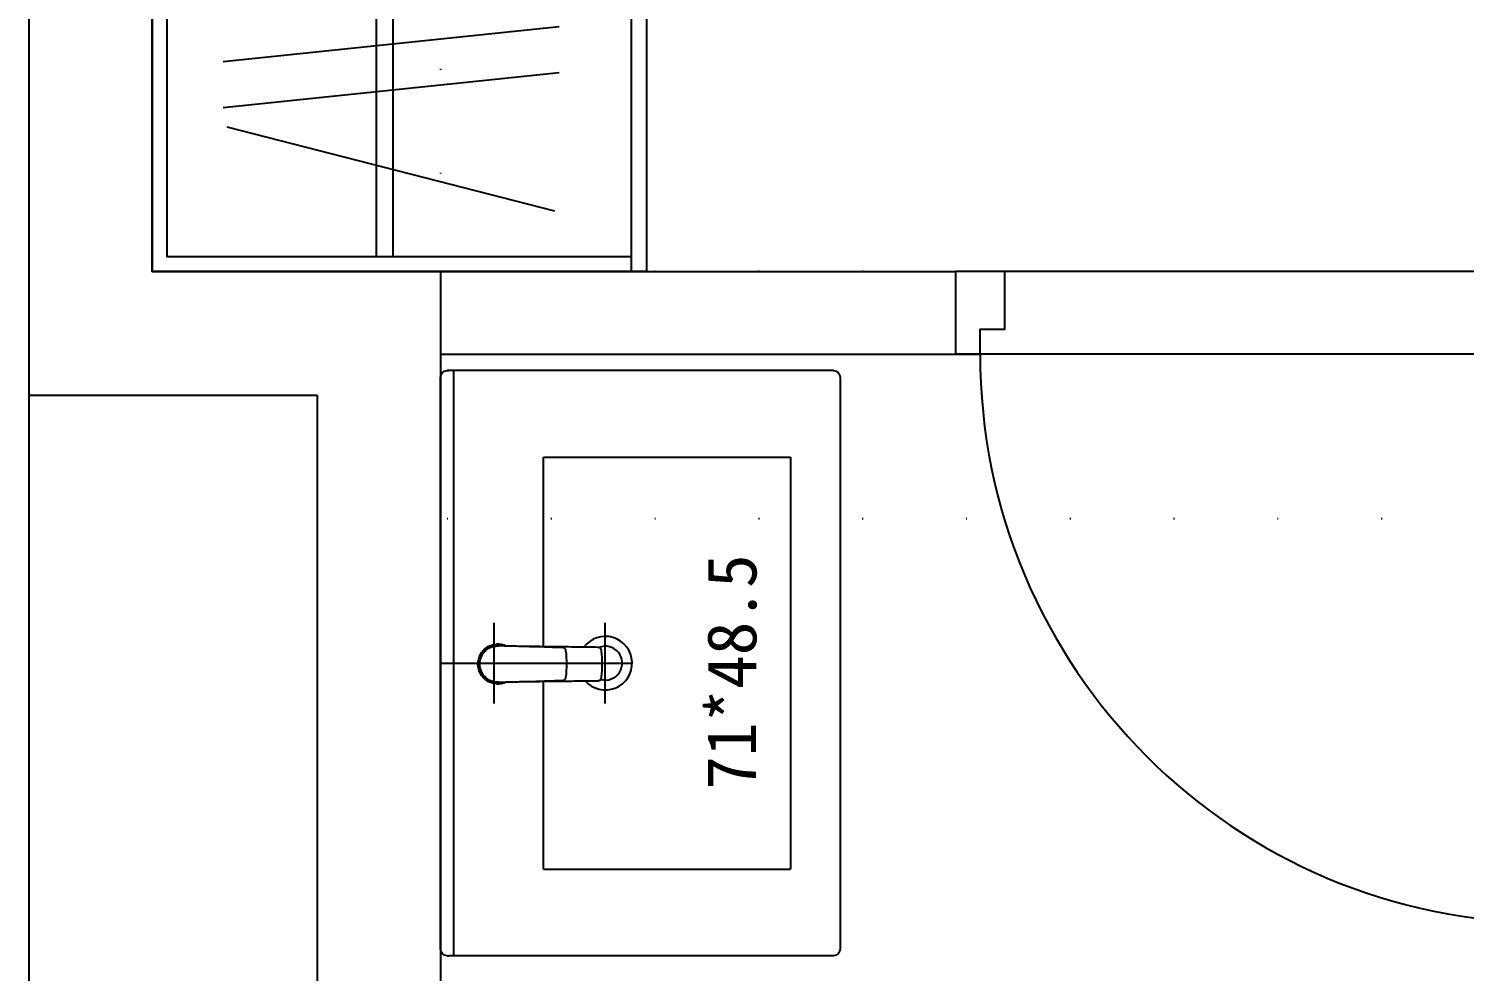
# Model space of a CAD drawing. Header units: millimetres. Extents: x 98197 to 106565, y 53890 to 60222.
# Drawn here: x 102967.9 to 103142.1, y 56550.7 to 56665 of the extents above; entities that cross this region are included whole.
import ezdxf

# ---------------------------------------------------------------- set-up
doc = ezdxf.new("R2010")
doc.units = ezdxf.units.MM
doc.header["$LTSCALE"] = 50
doc.header["$MEASUREMENT"] = 0
doc.linetypes.add('DOT', pattern=[0.25, 0, -0.25])
doc.layers.get('0').update_dxf_attribs({"color": 8, "linetype": 'CONTINUOUS'})
doc.layers.add('00', color=7, linetype='DOT')
doc.styles.get("Standard").update_dxf_attribs({"font": 'romanc', "bigfont": 'CHINA.SHX'})

# ---------------------------------------------------------------- blocks, each defined once
blk = doc.blocks.new('*U38', base_point=(71637.47, 1628.82))
for p, q in [((71602.97, 1702.82), (71602.97, 1633.82)), ((71605.97, 1633.82), (71605.97, 1702.82)), ((71599.97, 1623.82), (71599.97, 1633.82)), ((71599.97, 1633.82), (71602.97, 1633.82)), ((71602.97, 1633.82), (71605.97, 1633.82)), ((71605.97, 1633.82), (71674.97, 1633.82)), ((71674.97, 1623.82), (71674.97, 1633.82)), ((71599.97, 1623.82), (71674.97, 1623.82))]:
    blk.add_line(p, q)
for points in [[(71599.97, 1633.82), (71602.97, 1633.82), (71602.97, 1630.82), (71605.97, 1630.82), (71605.97, 1623.82), (71599.97, 1623.82)], [(71674.97, 1633.82), (71671.97, 1633.82), (71671.97, 1630.82), (71668.97, 1630.82), (71668.97, 1623.82), (71674.97, 1623.82)]]:
    blk.add_lwpolyline(points)
blk.add_arc((71602.97, 1633.82), 69, 0, 90)
blk = doc.blocks.new('A$C0C512B12')
for p, q in [((-102.96, 70.62), (-92.77, 110.4)), ((-86.18, 70.11), (-90.42, 110.91)), ((-80.61, 70.11), (-84.84, 110.91)), ((-71.63, 70), (-71.63, 111.01)), ((-63.19, 70.62), (-53, 110.4)), ((-51.14, 70), (-51.14, 111.01)), ((-47.82, 70.62), (-37.62, 110.4)), ((-31.03, 70.11), (-35.27, 110.91)), ((-25.46, 70.11), (-29.7, 110.91)), ((-12.1, 92.31), (-108.5, 92.31)), ((-12.1, 90.31), (-108.5, 90.31))]:
    blk.add_line(p, q)
for points in [[(-110.3, 61.31), (-110.3, 119.51), (-10.3, 119.51), (-10.3, 61.31)], [(-108.5, 61.31), (-108.5, 117.71), (-12.1, 117.71), (-12.1, 61.31)], [(-110.3, 61.31), (-40.3, 61.31)], [(-40.3, 59.51), (-110.3, 59.51), (-110.3, 61.31)], [(-40.3, 61.31), (-10.3, 61.31), (-10.3, 59.51), (-40.3, 59.51)]]:
    blk.add_lwpolyline(points)

msp = doc.modelspace()

# ---------------------------------------------------------------- linework, layer by layer
for p, q in [((102967.857, 57040.566), (102967.857, 56620.566)), ((102982.857, 57025.566), (102982.857, 56635.566)), ((102982.857, 56635.566), (103017.857, 56635.566)), ((103017.857, 56635.566), (103017.857, 56370.566)), ((103017.857, 56635.566), (103080.357, 56635.566)), ((103017.857, 56625.566), (103080.357, 56625.566)), ((103017.857, 56553.366), (103017.857, 56622.766)), ((102967.857, 56620.566), (103002.857, 56620.566)), ((102967.857, 56620.566), (102967.857, 56405.566)), ((103002.857, 56620.566), (103002.857, 56355.566)), ((103024.357, 56583.174), (103024.357, 56592.958)), ((103037.857, 56583.174), (103037.857, 56592.958)), ((103022.74, 56589.204), (103022.881, 56589.412)), ((103022.881, 56589.412), (103023.1, 56589.673)), ((103023.003, 56589.219), (103023.124, 56589.378)), ((103023.1, 56589.673), (103023.325, 56589.862)), ((103023.124, 56589.378), (103023.257, 56589.525)), ((103023.257, 56589.525), (103023.365, 56589.626)), ((103023.325, 56589.862), (103023.479, 56589.972)), ((103023.365, 56589.626), (103023.478, 56589.719)), ((103023.478, 56589.719), (103023.596, 56589.803)), ((103023.479, 56589.972), (103023.641, 56590.069)), ((103023.596, 56589.803), (103023.718, 56589.878)), ((103023.641, 56590.069), (103023.807, 56590.152)), ((103023.718, 56589.878), (103023.84, 56589.943)), ((103023.807, 56590.152), (103023.977, 56590.221)), ((103023.84, 56589.943), (103023.964, 56589.999)), ((103023.964, 56589.999), (103024.091, 56590.047)), ((103023.977, 56590.221), (103024.148, 56590.275)), ((103023.977, 56590.221), (103024.148, 56590.275)), ((103024.091, 56590.047), (103024.221, 56590.087)), ((103024.148, 56590.275), (103024.32, 56590.316)), ((103024.148, 56590.275), (103024.32, 56590.316)), ((103024.221, 56590.087), (103024.318, 56590.11)), ((103024.318, 56590.11), (103024.415, 56590.129)), ((103024.32, 56590.316), (103024.491, 56590.344)), ((103024.415, 56590.129), (103024.514, 56590.144)), ((103024.491, 56590.344), (103024.659, 56590.359)), ((103024.514, 56590.144), (103024.612, 56590.155)), ((103024.612, 56590.155), (103024.79, 56590.163)), ((103024.641, 56590.154), (103024.741, 56590.16)), ((103024.641, 56590.154), (103024.682, 56590.156)), ((103024.659, 56590.359), (103024.699, 56590.361)), ((103024.92, 56590.359), (103024.699, 56590.361)), ((103024.741, 56590.16), (103024.778, 56590.162)), ((103024.778, 56590.162), (103024.821, 56590.163)), ((103024.79, 56590.163), (103024.815, 56590.163)), ((103024.798, 56590.162), (103024.821, 56590.163)), ((103024.846, 56590.163), (103024.815, 56590.163)), ((103024.821, 56590.163), (103024.831, 56590.163)), ((103024.831, 56590.163), (103024.821, 56590.163)), ((103024.824, 56590.162), (103024.922, 56590.163)), ((103024.824, 56590.162), (103024.87, 56590.163)), ((103024.831, 56590.163), (103024.853, 56590.163)), ((103024.838, 56590.163), (103024.872, 56590.163)), ((103024.838, 56590.163), (103024.87, 56590.163)), ((103024.838, 56590.163), (103024.87, 56590.163)), ((103024.857, 56590.163), (103024.884, 56590.163)), ((103024.863, 56590.163), (103024.895, 56590.163)), ((103024.863, 56590.163), (103024.875, 56590.163)), ((103024.87, 56590.163), (103024.922, 56590.163)), ((103024.872, 56590.163), (103024.922, 56590.163)), ((103024.872, 56590.163), (103024.94, 56590.163)), ((103024.88, 56590.163), (103024.872, 56590.163)), ((103024.889, 56590.163), (103024.884, 56590.163)), ((103024.94, 56590.163), (103024.895, 56590.163)), ((103025.242, 56590.32), (103024.92, 56590.359)), ((103024.996, 56590.163), (103024.922, 56590.163)), ((103024.989, 56590.163), (103024.926, 56590.163)), ((103025.029, 56590.162), (103024.926, 56590.163)), ((103025.029, 56590.162), (103024.982, 56590.163)), ((103024.996, 56590.163), (103024.982, 56590.163)), ((103025.029, 56590.162), (103024.989, 56590.163)), ((103025.034, 56590.169), (103024.992, 56590.173)), ((103025.136, 56590.16), (103025.029, 56590.162)), ((103025.086, 56590.165), (103025.034, 56590.169)), ((103025.149, 56590.161), (103025.086, 56590.165)), ((103025.247, 56590.156), (103025.136, 56590.16)), ((103025.247, 56590.156), (103025.138, 56590.159)), ((103025.196, 56590.158), (103025.149, 56590.161)), ((103026.616, 56590.119), (103025.16, 56590.159)), ((103026.796, 56590.114), (103025.16, 56590.159)), ((103025.57, 56590.232), (103025.242, 56590.32)), ((103025.45, 56590.151), (103025.286, 56590.156)), ((103025.634, 56590.146), (103025.45, 56590.151)), ((103025.782, 56590.142), (103025.57, 56590.232)), ((103025.754, 56590.143), (103025.634, 56590.146)), ((103025.88, 56590.139), (103025.754, 56590.143)), ((103026.01, 56590.136), (103025.88, 56590.139)), ((103026.145, 56590.132), (103026.01, 56590.136)), ((103026.292, 56590.128), (103026.145, 56590.132)), ((103026.444, 56590.124), (103026.292, 56590.128)), ((103026.616, 56590.119), (103026.444, 56590.124)), ((103027.018, 56590.111), (103026.766, 56590.115)), ((103027.018, 56590.111), (103026.766, 56590.115)), ((103026.923, 56590.11), (103026.796, 56590.114)), ((103027.429, 56590.096), (103026.923, 56590.11)), ((103027.322, 56590.106), (103027.018, 56590.111)), ((103027.895, 56590.098), (103027.322, 56590.106)), ((103028.617, 56590.064), (103027.429, 56590.096)), ((103028.681, 56590.088), (103027.895, 56590.098)), ((103029.408, 56590.042), (103028.617, 56590.064)), ((103029.424, 56590.078), (103028.681, 56590.088)), ((103029.804, 56590.031), (103029.408, 56590.042)), ((103029.919, 56590.072), (103029.424, 56590.078)), ((103030.436, 56590.014), (103029.804, 56590.031)), ((103030.892, 56590.06), (103029.919, 56590.072)), ((103030.751, 56590.005), (103030.436, 56590.014)), ((103031.223, 56589.991), (103030.751, 56590.005)), ((103032.669, 56590.037), (103030.892, 56590.06)), ((103031.458, 56589.984), (103031.223, 56589.991)), ((103031.692, 56589.978), (103031.458, 56589.984)), ((103031.924, 56589.97), (103031.692, 56589.978)), ((103032.155, 56589.963), (103031.924, 56589.97)), ((103032.384, 56589.956), (103032.155, 56589.963)), ((103032.61, 56589.948), (103032.384, 56589.956)), ((103032.652, 56589.947), (103032.61, 56589.948)), ((103032.757, 56589.934), (103032.652, 56589.947)), ((103033.394, 56590.027), (103032.669, 56590.037)), ((103032.81, 56589.92), (103032.757, 56589.934)), ((103032.885, 56589.885), (103032.81, 56589.92)), ((103032.895, 56589.878), (103032.885, 56589.885)), ((103032.96, 56589.827), (103032.895, 56589.878)), ((103033.01, 56589.767), (103032.96, 56589.827)), ((103033.048, 56589.697), (103033.01, 56589.767)), ((103033.065, 56589.646), (103033.048, 56589.697)), ((103033.084, 56589.539), (103033.065, 56589.646)), ((103033.127, 56589.146), (103033.084, 56589.539)), ((103033.766, 56590.023), (103033.394, 56590.027)), ((103034.044, 56590.019), (103033.766, 56590.023)), ((103034.321, 56590.016), (103034.044, 56590.019)), ((103034.547, 56590.014), (103034.321, 56590.016)), ((103034.769, 56590.011), (103034.547, 56590.014)), ((103034.965, 56590.009), (103034.769, 56590.011)), ((103035.157, 56590.007), (103034.965, 56590.009)), ((103035.344, 56590.005), (103035.157, 56590.007)), ((103035.526, 56590.004), (103035.344, 56590.005)), ((103035.685, 56590.002), (103035.526, 56590.004)), ((103035.839, 56590.001), (103035.685, 56590.002)), ((103035.88, 56590), (103035.839, 56590.001)), ((103036.178, 56589.995), (103035.88, 56590)), ((103036.422, 56589.99), (103036.178, 56589.995)), ((103036.666, 56589.986), (103036.422, 56589.99)), ((103036.91, 56589.982), (103036.666, 56589.986)), ((103036.939, 56589.982), (103036.91, 56589.982)), ((103037.03, 56589.975), (103036.939, 56589.982)), ((103037.063, 56589.972), (103037.03, 56589.975)), ((103037.116, 56589.962), (103037.063, 56589.972)), ((103037.192, 56589.931), (103037.116, 56589.962)), ((103037.27, 56589.873), (103037.192, 56589.931)), ((103037.282, 56589.861), (103037.27, 56589.873)), ((103037.332, 56589.793), (103037.282, 56589.861)), ((103037.367, 56589.712), (103037.332, 56589.793)), ((103037.383, 56589.653), (103037.367, 56589.712)), ((103037.401, 56589.532), (103037.383, 56589.653)), ((103037.442, 56589.14), (103037.401, 56589.532)), ((103017.857, 56588.066), (103041.107, 56588.066)), ((103022.395, 56587.961), (103022.416, 56588.28)), ((103022.416, 56587.642), (103022.395, 56587.961)), ((103022.416, 56588.28), (103022.483, 56588.608)), ((103022.483, 56587.314), (103022.416, 56587.642)), ((103022.483, 56588.608), (103022.59, 56588.911)), ((103022.59, 56588.911), (103022.74, 56589.204)), ((103022.613, 56587.961), (103022.619, 56588.126)), ((103022.619, 56587.797), (103022.613, 56587.961)), ((103022.619, 56588.126), (103022.634, 56588.262)), ((103022.634, 56587.661), (103022.619, 56587.797)), ((103022.634, 56588.262), (103022.657, 56588.398)), ((103022.657, 56587.525), (103022.634, 56587.661)), ((103022.657, 56588.398), (103022.688, 56588.533)), ((103022.688, 56587.39), (103022.657, 56587.525)), ((103022.688, 56588.533), (103022.728, 56588.666)), ((103022.728, 56588.666), (103022.776, 56588.797)), ((103022.776, 56588.797), (103022.833, 56588.925)), ((103022.833, 56588.925), (103022.897, 56589.049)), ((103022.897, 56589.049), (103023.003, 56589.219)), ((103033.157, 56588.752), (103033.127, 56589.146)), ((103033.174, 56588.357), (103033.157, 56588.752)), ((103033.157, 56587.171), (103033.174, 56587.566)), ((103033.179, 56587.961), (103033.174, 56588.357)), ((103033.179, 56587.961), (103033.174, 56588.357)), ((103033.174, 56587.566), (103033.179, 56587.961)), ((103033.174, 56587.566), (103033.179, 56587.961)), ((103037.471, 56588.748), (103037.442, 56589.14)), ((103037.489, 56588.355), (103037.471, 56588.748)), ((103037.471, 56587.174), (103037.489, 56587.568)), ((103037.495, 56587.961), (103037.489, 56588.355)), ((103037.489, 56587.568), (103037.495, 56587.961)), ((103022.59, 56587.012), (103022.483, 56587.314)), ((103022.74, 56586.718), (103022.59, 56587.012)), ((103022.728, 56587.256), (103022.688, 56587.39)), ((103022.776, 56587.125), (103022.728, 56587.256)), ((103022.881, 56586.511), (103022.74, 56586.718)), ((103022.833, 56586.998), (103022.776, 56587.125)), ((103022.897, 56586.874), (103022.833, 56586.998)), ((103023.043, 56586.317), (103022.881, 56586.511)), ((103023.003, 56586.703), (103022.897, 56586.874)), ((103023.124, 56586.544), (103023.003, 56586.703)), ((103023.179, 56586.183), (103023.043, 56586.317)), ((103023.257, 56586.398), (103023.124, 56586.544)), ((103023.325, 56586.061), (103023.179, 56586.183)), ((103023.365, 56586.297), (103023.257, 56586.398)), ((103023.479, 56585.951), (103023.325, 56586.061)), ((103023.478, 56586.204), (103023.365, 56586.297)), ((103023.596, 56586.12), (103023.478, 56586.204)), ((103023.641, 56585.854), (103023.479, 56585.951)), ((103023.718, 56586.044), (103023.596, 56586.12)), ((103023.807, 56585.771), (103023.641, 56585.854)), ((103023.84, 56585.98), (103023.718, 56586.044)), ((103023.977, 56585.702), (103023.807, 56585.771)), ((103023.964, 56585.923), (103023.84, 56585.98)), ((103024.091, 56585.875), (103023.964, 56585.923)), ((103024.221, 56585.836), (103024.091, 56585.875)), ((103024.318, 56585.812), (103024.221, 56585.836)), ((103024.415, 56585.793), (103024.318, 56585.812)), ((103024.514, 56585.778), (103024.415, 56585.793)), ((103024.612, 56585.768), (103024.514, 56585.778)), ((103024.79, 56585.759), (103024.612, 56585.768)), ((103024.682, 56585.767), (103024.641, 56585.769)), ((103024.741, 56585.763), (103024.641, 56585.769)), ((103024.778, 56585.761), (103024.741, 56585.763)), ((103024.821, 56585.759), (103024.778, 56585.761)), ((103024.821, 56585.759), (103024.798, 56585.761)), ((103024.87, 56585.76), (103024.824, 56585.761)), ((103024.922, 56585.759), (103024.824, 56585.761)), ((103025.029, 56585.76), (103025.136, 56585.763)), ((103025.136, 56585.763), (103025.247, 56585.766)), ((103025.16, 56585.764), (103026.796, 56585.809)), ((103025.16, 56585.764), (103026.616, 56585.804)), ((103025.286, 56585.767), (103025.45, 56585.771)), ((103025.45, 56585.771), (103025.634, 56585.777)), ((103025.57, 56585.691), (103025.782, 56585.781)), ((103025.634, 56585.777), (103025.754, 56585.78)), ((103025.754, 56585.78), (103025.88, 56585.783)), ((103025.88, 56585.783), (103026.01, 56585.787)), ((103026.01, 56585.787), (103026.145, 56585.791)), ((103026.145, 56585.791), (103026.292, 56585.795)), ((103026.292, 56585.795), (103026.444, 56585.799)), ((103026.444, 56585.799), (103026.616, 56585.804)), ((103026.766, 56585.808), (103027.018, 56585.812)), ((103026.766, 56585.808), (103027.018, 56585.812)), ((103026.796, 56585.809), (103026.923, 56585.812)), ((103026.923, 56585.812), (103027.429, 56585.826)), ((103027.018, 56585.812), (103027.322, 56585.816)), ((103027.322, 56585.816), (103027.895, 56585.824)), ((103027.429, 56585.826), (103028.617, 56585.859)), ((103027.895, 56585.824), (103028.681, 56585.835)), ((103028.617, 56585.859), (103029.408, 56585.88)), ((103028.681, 56585.835), (103029.424, 56585.844)), ((103029.408, 56585.88), (103029.804, 56585.891)), ((103029.424, 56585.844), (103029.919, 56585.85)), ((103029.804, 56585.891), (103030.436, 56585.909)), ((103029.919, 56585.85), (103030.892, 56585.863)), ((103030.436, 56585.909), (103030.751, 56585.918)), ((103030.751, 56585.918), (103031.223, 56585.931)), ((103030.892, 56585.863), (103032.669, 56585.886)), ((103031.223, 56585.931), (103031.458, 56585.938)), ((103031.458, 56585.938), (103031.692, 56585.945)), ((103031.692, 56585.945), (103031.924, 56585.952)), ((103031.924, 56585.952), (103032.155, 56585.959)), ((103032.155, 56585.959), (103032.384, 56585.967)), ((103032.384, 56585.967), (103032.61, 56585.974)), ((103032.61, 56585.974), (103032.652, 56585.976)), ((103032.652, 56585.976), (103032.757, 56585.988)), ((103032.669, 56585.886), (103033.394, 56585.895)), ((103032.757, 56585.988), (103032.81, 56586.002)), ((103032.81, 56586.002), (103032.885, 56586.038)), ((103032.885, 56586.038), (103032.895, 56586.045)), ((103032.895, 56586.045), (103032.96, 56586.095)), ((103032.96, 56586.095), (103033.01, 56586.155)), ((103033.01, 56586.155), (103033.048, 56586.226)), ((103033.048, 56586.226), (103033.065, 56586.277)), ((103033.065, 56586.277), (103033.084, 56586.384)), ((103033.084, 56586.384), (103033.127, 56586.777)), ((103033.127, 56586.777), (103033.157, 56587.171)), ((103033.394, 56585.895), (103033.766, 56585.9)), ((103033.766, 56585.9), (103034.044, 56585.903)), ((103034.044, 56585.903), (103034.321, 56585.906)), ((103034.321, 56585.906), (103034.547, 56585.909)), ((103034.547, 56585.909), (103034.769, 56585.911)), ((103034.769, 56585.911), (103034.965, 56585.914)), ((103034.965, 56585.914), (103035.157, 56585.915)), ((103035.157, 56585.915), (103035.344, 56585.917)), ((103035.344, 56585.917), (103035.526, 56585.919)), ((103035.526, 56585.919), (103035.685, 56585.92)), ((103035.685, 56585.92), (103035.839, 56585.922)), ((103035.839, 56585.922), (103035.88, 56585.922)), ((103035.88, 56585.922), (103036.178, 56585.928)), ((103036.178, 56585.928), (103036.422, 56585.932)), ((103036.422, 56585.932), (103036.666, 56585.936)), ((103036.666, 56585.936), (103036.91, 56585.94)), ((103036.91, 56585.94), (103036.939, 56585.941)), ((103036.939, 56585.941), (103037.03, 56585.948)), ((103037.03, 56585.948), (103037.063, 56585.95)), ((103037.063, 56585.95), (103037.116, 56585.96)), ((103037.116, 56585.96), (103037.192, 56585.991)), ((103037.192, 56585.991), (103037.27, 56586.049)), ((103037.27, 56586.049), (103037.282, 56586.062)), ((103037.282, 56586.062), (103037.332, 56586.13)), ((103037.332, 56586.13), (103037.367, 56586.211)), ((103037.367, 56586.211), (103037.383, 56586.269)), ((103037.383, 56586.269), (103037.401, 56586.391)), ((103037.401, 56586.391), (103037.442, 56586.782)), ((103037.442, 56586.782), (103037.471, 56587.174)), ((103024.148, 56585.647), (103023.977, 56585.702)), ((103024.148, 56585.647), (103023.977, 56585.702)), ((103024.32, 56585.606), (103024.148, 56585.647)), ((103024.32, 56585.606), (103024.148, 56585.647)), ((103024.491, 56585.578), (103024.32, 56585.606)), ((103024.659, 56585.563), (103024.491, 56585.578)), ((103024.699, 56585.561), (103024.659, 56585.563)), ((103024.699, 56585.561), (103024.92, 56585.563)), ((103024.815, 56585.759), (103024.79, 56585.759)), ((103024.815, 56585.759), (103024.846, 56585.759)), ((103024.821, 56585.759), (103024.831, 56585.759)), ((103024.831, 56585.759), (103024.821, 56585.759)), ((103024.853, 56585.759), (103024.831, 56585.759)), ((103024.87, 56585.76), (103024.838, 56585.76)), ((103024.87, 56585.76), (103024.838, 56585.76)), ((103024.872, 56585.759), (103024.838, 56585.76)), ((103024.884, 56585.759), (103024.857, 56585.759)), ((103024.875, 56585.76), (103024.863, 56585.76)), ((103024.895, 56585.759), (103024.863, 56585.76)), ((103024.922, 56585.759), (103024.87, 56585.76)), ((103024.94, 56585.759), (103024.872, 56585.76)), ((103024.922, 56585.759), (103024.872, 56585.76)), ((103024.872, 56585.759), (103024.88, 56585.759)), ((103024.884, 56585.759), (103024.889, 56585.759)), ((103024.895, 56585.759), (103024.94, 56585.759)), ((103024.92, 56585.563), (103025.242, 56585.603)), ((103024.92, 56585.563), (103025.242, 56585.603)), ((103024.922, 56585.759), (103024.996, 56585.76)), ((103024.926, 56585.759), (103024.989, 56585.76)), ((103024.926, 56585.759), (103025.029, 56585.76)), ((103024.982, 56585.76), (103025.029, 56585.76)), ((103024.982, 56585.76), (103024.996, 56585.76)), ((103024.989, 56585.76), (103025.029, 56585.76)), ((103025.242, 56585.603), (103025.57, 56585.691))]:
    msp.add_line(p, q)
at = {"ltscale": 0.1}
for p, q in [((103018.857, 56623.566), (103018.657, 56623.566)), ((103018.657, 56623.566), (103018.857, 56623.566)), ((103065.557, 56623.566), (103018.857, 56623.566)), ((103019.457, 56552.566), (103019.457, 56623.566)), ((103066.357, 56622.766), (103066.357, 56553.366)), ((103030.357, 56590.016), (103030.357, 56613.066)), ((103030.357, 56613.066), (103060.357, 56613.066)), ((103060.357, 56613.066), (103060.357, 56563.066)), ((103030.357, 56563.066), (103030.357, 56585.907)), ((103030.357, 56563.066), (103060.357, 56563.066)), ((103018.657, 56552.566), (103018.857, 56552.566)), ((103065.557, 56552.566), (103018.857, 56552.566))]:
    msp.add_line(p, q, dxfattribs=at)
at = {"ltscale": 0.1, "extrusion": (0, 0, -1)}
for centre, start, end in [((-103018.657, 56622.766), 0, 90), ((-103065.557, 56622.766), 90, 180), ((-103018.657, 56553.366), 270, 0), ((-103065.557, 56553.366), 180, 270)]:
    msp.add_arc(centre, 0.8, start, end, dxfattribs=at)
for radius, start, end in [(3.25, 221.38229, 143.35472), (2.05, 254.35392, 112.00246)]:
    msp.add_arc((103037.857, 56588.066), radius, start, end)
at = {"layer": '00'}
for p, q in [((102967.857, 57025.566), (102967.857, 56405.566)), ((103017.857, 57025.566), (103017.857, 56405.566)), ((103535.357, 56635.566), (103017.857, 56635.566)), ((103535.357, 56605.566), (103017.857, 56605.566))]:
    msp.add_line(p, q, dxfattribs=at)

# ---------------------------------------------------------------- block references
for name, p, rotation in [('A$C0C512B12', (103102.365, 56745.866), 89.99999999999999), ('*U38', (103117.857, 56630.566), 180)]:
    msp.add_blockref(name, p, dxfattribs=dict(rotation=rotation))

# ---------------------------------------------------------------- texts
at = {"lineweight": 40, "insert": (103053.231, 56586.986), "char_height": 6, "width": 43.84929, "attachment_point": 5, "rotation": 89.88004}
msp.add_mtext('{\\fDFKai-SB|b0|i0|c136|p65;\\C5;71*48.5}', dxfattribs=at)

doc.saveas('drawing.dxf')
